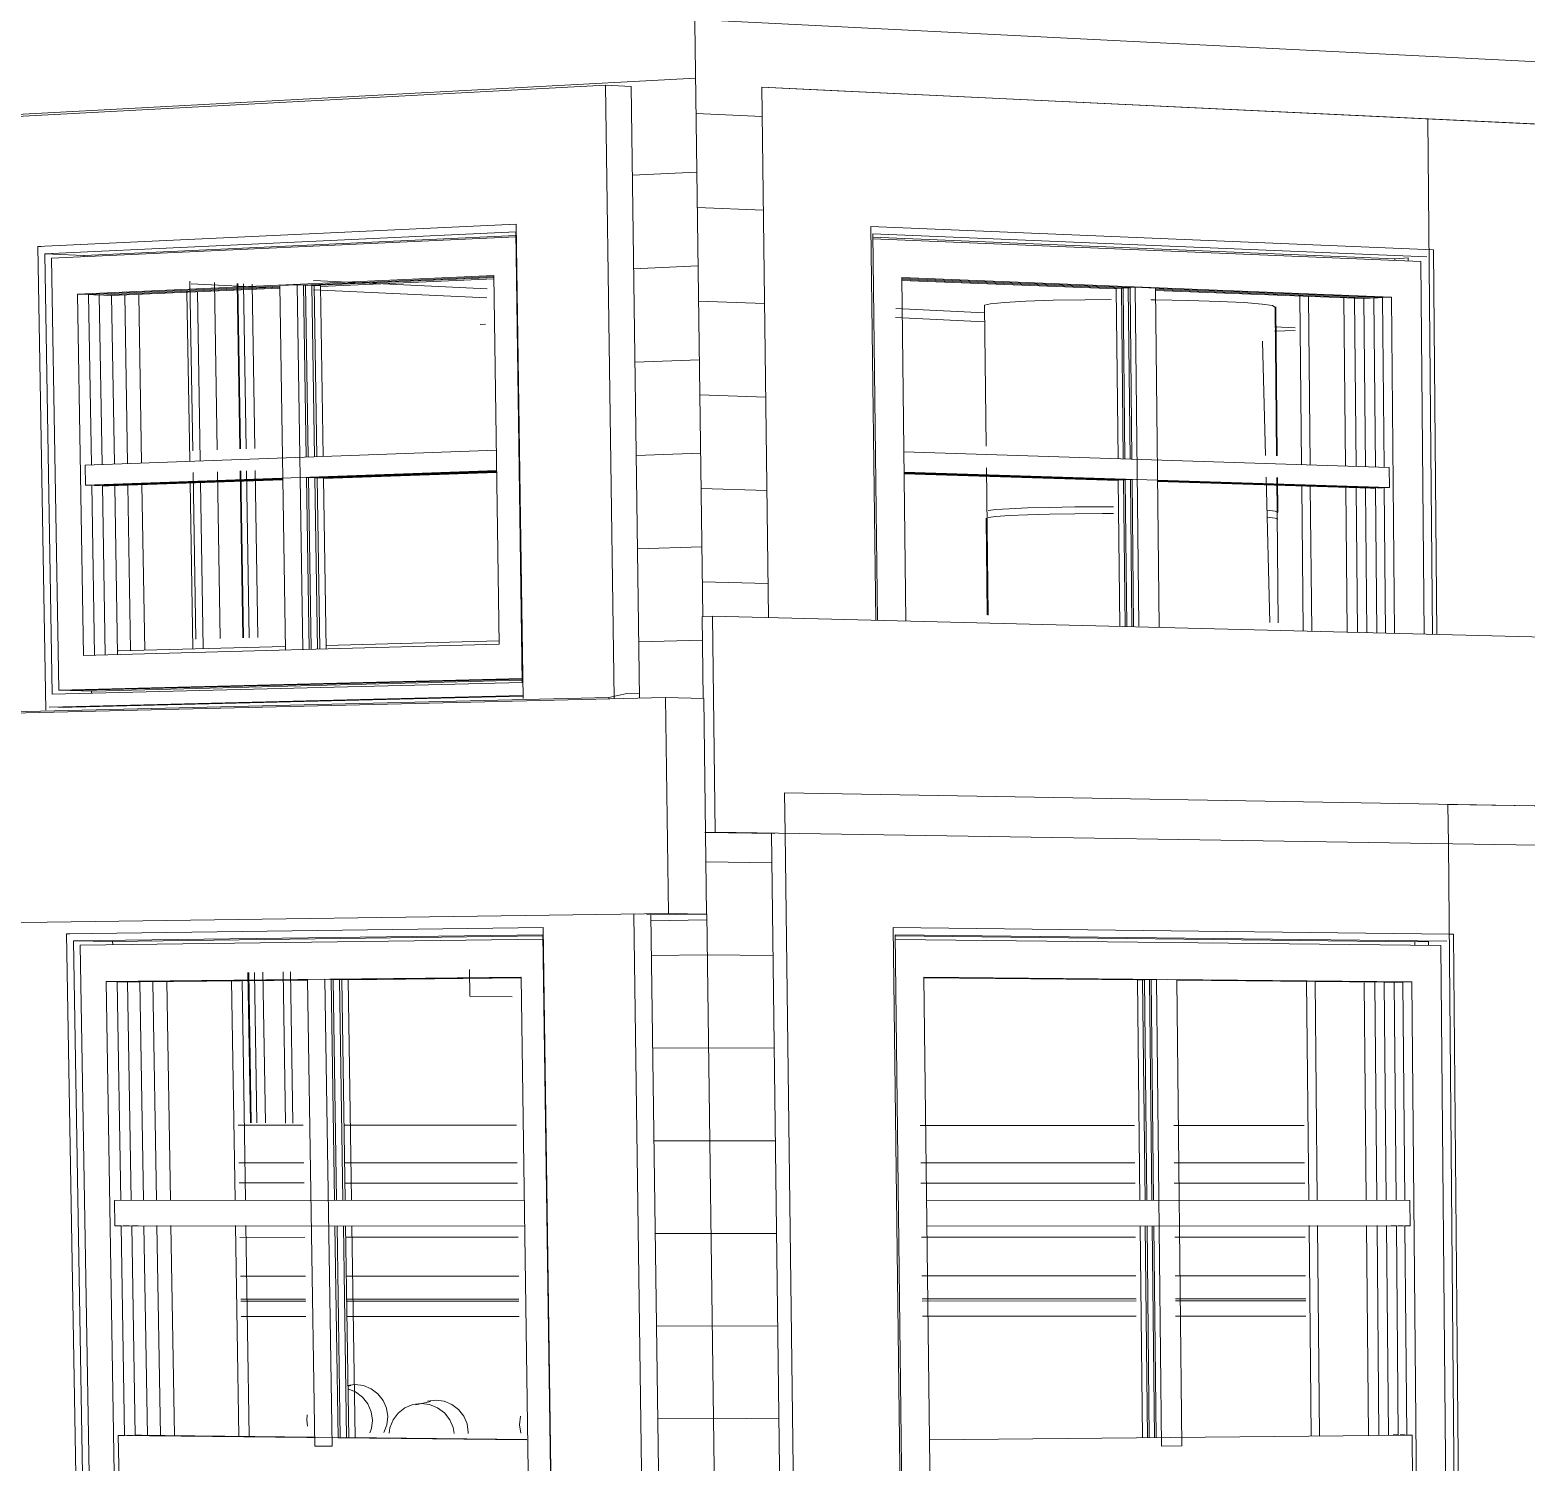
# Model space of a CAD drawing. Header units: inches. Extents: x 205 to 211, y -138 to -29.
# Drawn here: x 206.9374 to 207.0292, y -137.566 to -137.4782 of the extents above; entities that cross this region are included whole.
import ezdxf

# ---------------------------------------------------------------- set-up
doc = ezdxf.new("R2010")
doc.units = ezdxf.units.IN
doc.header["$MEASUREMENT"] = 0
for name, color, linetype, lineweight in [('A-CLNG', 13, 'Continuous', 13), ('A-GENM', 13, 'Continuous', 9), ('A-GLAZ', 151, 'Continuous', 13), ('A-WALL', 113, 'Continuous', 13), ('A-WALL-PATT', 111, 'Continuous', 13), ('M-HVAC-CDFF', 50, 'Continuous', 9), ('Q-CASE', 31, 'Continuous', 9), ('Q-SPCQ', 91, 'Continuous', 9), ('S-BEAM', 12, 'Continuous', 9)]:
    doc.layers.add(name, color=color, linetype=linetype, lineweight=lineweight)

# ---------------------------------------------------------------- blocks, each defined once
blk = doc.blocks.new('FP_75-Looking SouthWest')
at = {"layer": 'A-WALL-PATT', "lineweight": 9}
for p, q in [((-72.370383, -137.488995), (-72.22294, -137.481145)), ((-72.226823, -137.487097), (-72.222864, -137.486904)), ((-72.226745, -137.492832), (-72.222787, -137.492656)), ((-72.226667, -137.498561), (-72.222711, -137.498403)), ((-72.226589, -137.504284), (-72.222635, -137.504144)), ((-72.226511, -137.510001), (-72.222559, -137.509878)), ((-72.226433, -137.515712), (-72.222522, -137.515608)), ((-72.225679, -137.532801), (-72.222255, -137.532755))]:
    blk.add_line(p, q, dxfattribs=at)
blk = doc.blocks.new('FP_76-Looking SouthWest')
at = {"layer": 'A-WALL-PATT', "lineweight": 9}
for p, q in [((-72.223141, -137.465998), (-72.216158, -137.466404)), ((-72.223065, -137.471773), (-72.216085, -137.472151)), ((-72.222988, -137.477542), (-72.216013, -137.477893)), ((-72.222912, -137.483305), (-72.218858, -137.483492)), ((-72.222835, -137.489062), (-72.218784, -137.489233)), ((-72.222759, -137.494812), (-72.21871, -137.494967)), ((-72.222682, -137.500557), (-72.218636, -137.500696)), ((-72.222606, -137.506295), (-72.218562, -137.506418)), ((-72.22253, -137.512027), (-72.218489, -137.512134)), ((-72.222302, -137.529187), (-72.218268, -137.529246))]:
    blk.add_line(p, q, dxfattribs=at)
blk = doc.blocks.new('FP_77-Looking SouthWest')
at = {"layer": 'A-WALL-PATT', "lineweight": 9}
for p, q in [((-72.22565, -137.534935), (-72.222227, -137.534894)), ((-72.225573, -137.540622), (-72.222151, -137.540596)), ((-72.225496, -137.546302), (-72.222075, -137.546292)), ((-72.225419, -137.551977), (-72.222, -137.551981)), ((-72.225342, -137.557645), (-72.221924, -137.557664)), ((-72.225265, -137.563308), (-72.221849, -137.563342)), ((-72.225188, -137.568964), (-72.221773, -137.569013)), ((-72.225111, -137.574615), (-72.221698, -137.574679)), ((-72.225034, -137.580259), (-72.221623, -137.580338)), ((-72.224957, -137.585898), (-72.221548, -137.585991)), ((-72.224881, -137.59153), (-72.221473, -137.591638)), ((-72.224804, -137.597157), (-72.221398, -137.59728)), ((-72.224728, -137.602778), (-72.221323, -137.602915)), ((-72.224651, -137.608392), (-72.221248, -137.608545)), ((-72.224575, -137.614001), (-72.221174, -137.614168)), ((-72.224499, -137.619604), (-72.221099, -137.619785)), ((-72.224423, -137.625201), (-72.221025, -137.625397))]:
    blk.add_line(p, q, dxfattribs=at)
blk = doc.blocks.new('FP_78-Looking SouthWest')
at = {"layer": 'A-WALL-PATT', "lineweight": 9}
for p, q in [((-72.222226, -137.534894), (-72.218194, -137.534937)), ((-72.222151, -137.540596), (-72.218121, -137.540623)), ((-72.222075, -137.546292), (-72.218048, -137.546303)), ((-72.221999, -137.551981), (-72.217974, -137.551976)), ((-72.221924, -137.557664), (-72.217901, -137.557644)), ((-72.221849, -137.563342), (-72.217828, -137.563306)), ((-72.221773, -137.569013), (-72.217755, -137.568961)), ((-72.221698, -137.574679), (-72.217682, -137.574611)), ((-72.221623, -137.580338), (-72.21761, -137.580255)), ((-72.221548, -137.585991), (-72.217537, -137.585892)), ((-72.221473, -137.591638), (-72.217464, -137.591524)), ((-72.221398, -137.59728), (-72.217392, -137.59715)), ((-72.221323, -137.602915), (-72.217319, -137.60277)), ((-72.221248, -137.608545), (-72.217247, -137.608384)), ((-72.221174, -137.614168), (-72.217174, -137.613992)), ((-72.221099, -137.619785), (-72.217102, -137.619594)), ((-72.221024, -137.625397), (-72.21703, -137.62519))]:
    blk.add_line(p, q, dxfattribs=at)
blk = doc.blocks.new('FP_85-Looking SouthWest')
at = {"layer": 'A-WALL-PATT', "lineweight": 9}
blk.add_line((-72.216013, -137.477893), (-72.01776, -137.487853), dxfattribs=at)
blk = doc.blocks.new('FP_92-Looking SouthWest')
at = {"layer": 'M-HVAC-CDFF'}
for p, q in [((-72.205124, -137.503701), (-72.205224, -137.495091)), ((-72.205003, -137.51406), (-72.205108, -137.505036)), ((-72.204525, -137.507591), (-72.205003, -137.50765)), ((-72.20452, -137.508012), (-72.204998, -137.50807)), ((-72.203708, -137.507537), (-72.204525, -137.507591)), ((-72.203703, -137.507959), (-72.20452, -137.508012)), ((-72.202584, -137.507491), (-72.203708, -137.507537)), ((-72.202579, -137.507914), (-72.203703, -137.507959)), ((-72.205055, -137.514054), (-72.205124, -137.508121))]:
    blk.add_line(p, q, dxfattribs=at)
blk = doc.blocks.new('FP_93-Looking SouthWest')
at = {"layer": 'M-HVAC-CDFF'}
for p, q in [((-72.187399, -137.49517), (-72.187308, -137.504303)), ((-72.187264, -137.5043), (-72.187355, -137.495159)), ((-72.187295, -137.505622), (-72.187206, -137.514532)), ((-72.18723, -137.507758), (-72.187251, -137.505619)), ((-72.201232, -137.507456), (-72.202584, -137.507491)), ((-72.201228, -137.507879), (-72.202579, -137.507914)), ((-72.199683, -137.507432), (-72.201232, -137.507456)), ((-72.199679, -137.507855), (-72.201228, -137.507879)), ((-72.197997, -137.507419), (-72.199683, -137.507432)), ((-72.197992, -137.507842), (-72.199679, -137.507855)), ((-72.197317, -137.507419), (-72.197997, -137.507419)), ((-72.197312, -137.507842), (-72.197992, -137.507842)), ((-72.187401, -137.5077), (-72.187912, -137.507639)), ((-72.187397, -137.50812), (-72.187907, -137.50806)), ((-72.187229, -137.507762), (-72.187401, -137.5077)), ((-72.187225, -137.508181), (-72.187397, -137.50812))]:
    blk.add_line(p, q, dxfattribs=at)

msp = doc.modelspace()

# ---------------------------------------------------------------- linework, layer by layer
at = {"layer": 'A-CLNG'}
for p, q in [((206.954795, -137.493543), (206.965441, -137.494057)), ((206.990506, -137.495266), (206.995947, -137.495528)), ((207.013738, -137.496387), (207.015009, -137.496448))]:
    msp.add_line(p, q, dxfattribs=at)
at = {"layer": 'A-GENM'}
for p, q in [((206.956912, -137.561332), (206.957078, -137.5613)), ((206.954414, -137.563094), (206.95439, -137.563431)), ((206.961069, -137.562476), (206.961964, -137.562271)), ((206.95439, -137.563431), (206.954429, -137.563792)), ((206.967492, -137.563186), (206.967431, -137.563703)), ((206.967431, -137.563703), (206.967507, -137.564221)), ((206.96429, -137.564162), (206.964289, -137.564241))]:
    msp.add_line(p, q, dxfattribs=at)
for points in [[(206.956859, -137.5613, 0), (206.957343, -137.561239, 0), (206.957855, -137.561306, 0), (206.958335, -137.561502, 0), (206.958748, -137.561815, 0), (206.959068, -137.562222, 0), (206.959273, -137.562697, 0), (206.959348, -137.563206, 0)], [(206.958407, -137.563427, 0), (206.958331, -137.562909, 0), (206.958123, -137.562426, 0), (206.957797, -137.562012, 0), (206.957376, -137.561694, 0), (206.956894, -137.561495, 0)], [(206.961778, -137.562263, 0), (206.962288, -137.562196, 0), (206.9628, -137.562262, 0), (206.963278, -137.562458, 0), (206.963692, -137.562771, 0), (206.964011, -137.563178, 0), (206.964215, -137.563653, 0), (206.96429, -137.564162, 0)], [(206.963427, -137.56425, 0), (206.963359, -137.563881, 0), (206.963151, -137.563399, 0), (206.962826, -137.562984, 0), (206.962406, -137.562667, 0), (206.961919, -137.562467, 0), (206.961398, -137.562399, 0), (206.96088, -137.562468, 0), (206.960398, -137.562668, 0), (206.959987, -137.562987, 0), (206.959675, -137.563402, 0), (206.959481, -137.563885, 0), (206.959427, -137.564212, 0)], [(206.958259, -137.564211, 0), (206.958347, -137.563946, 0), (206.958407, -137.563427, 0)], [(206.959348, -137.563206, 0), (206.959288, -137.563716, 0), (206.959099, -137.564189, 0)]]:
    msp.add_polyline3d(points, dxfattribs=at)
at = {"layer": 'A-GLAZ', "lineweight": 9}
for p, q in [((206.972707, -137.481563), (206.93246, -137.483702)), ((206.972707, -137.481563), (206.974274, -137.481656)), ((206.973226, -137.519181), (206.972707, -137.481563)), ((206.974274, -137.481656), (206.974785, -137.519137)), ((206.985206, -137.481836), (206.982288, -137.481697)), ((206.982288, -137.481697), (206.982707, -137.51422)), ((207.029635, -137.483947), (206.985207, -137.481836)), ((207.067889, -137.485764), (207.02314, -137.483638)), ((207.02314, -137.483638), (207.023427, -137.515239)), ((206.937896, -137.491465), (206.96723, -137.490094)), ((206.938318, -137.491902), (206.967204, -137.490562)), ((206.967204, -137.490562), (206.967599, -137.518198)), ((206.96723, -137.490094), (206.967646, -137.519177)), ((206.989278, -137.514385), (206.988981, -137.490226)), ((206.988981, -137.490226), (207.023484, -137.491668)), ((206.93838, -137.519884), (206.937896, -137.491465)), ((206.938092, -137.491475), (206.937896, -137.491465)), ((206.967212, -137.490861), (206.938736, -137.492175)), ((206.967203, -137.490797), (206.940733, -137.49202)), ((207.021104, -137.492215), (206.98909, -137.490891)), ((207.022706, -137.492374), (206.989095, -137.490986)), ((206.989389, -137.514387), (206.989098, -137.490693)), ((206.989098, -137.490693), (207.023072, -137.492102)), ((206.938777, -137.518917), (206.938318, -137.491902)), ((206.938318, -137.491902), (206.940733, -137.49202)), ((206.938736, -137.492175), (206.939185, -137.518664)), ((206.940733, -137.49202), (206.940734, -137.492073)), ((207.021104, -137.492215), (207.021939, -137.492167)), ((207.021105, -137.4923), (207.021104, -137.492215)), ((207.021939, -137.492166), (207.021941, -137.492338)), ((207.022915, -137.515224), (207.022706, -137.492374)), ((207.023484, -137.491668), (207.023698, -137.515245)), ((206.940321, -137.494377), (206.965862, -137.493244)), ((206.965865, -137.493308), (206.954177, -137.493826)), ((206.965865, -137.493308), (206.954177, -137.493826)), ((206.954177, -137.493826), (206.965865, -137.493308)), ((206.954698, -137.493863), (206.965867, -137.493368)), ((206.965862, -137.493244), (206.966188, -137.515853)), ((207.004872, -137.493981), (206.990868, -137.493426)), ((207.004872, -137.493981), (206.990868, -137.493426)), ((206.990868, -137.493426), (207.004872, -137.493981)), ((206.991128, -137.514429), (206.990873, -137.493373)), ((206.990873, -137.493373), (207.02091, -137.494564)), ((206.95272, -137.49389), (206.941002, -137.494409)), ((206.95272, -137.49389), (206.941002, -137.494409)), ((206.941002, -137.494409), (206.95272, -137.49389)), ((206.941656, -137.49444), (206.952718, -137.49395)), ((206.952717, -137.49402), (206.942409, -137.494475)), ((206.947036, -137.494245), (206.947203, -137.504605)), ((206.947203, -137.504605), (206.947036, -137.494245)), ((206.947218, -137.493593), (206.947387, -137.503986)), ((206.94768, -137.494213), (206.947847, -137.504579)), ((206.948891, -137.503927), (206.948726, -137.493665)), ((206.951188, -137.503841), (206.951029, -137.493781)), ((206.965857, -137.493439), (206.955219, -137.493909)), ((206.990863, -137.493477), (207.004449, -137.494015)), ((207.004025, -137.494057), (206.99087, -137.493537)), ((207.01921, -137.494658), (207.006439, -137.494153)), ((207.020355, -137.494595), (207.00644, -137.494043)), ((207.020355, -137.494595), (207.00644, -137.494043)), ((207.00644, -137.494043), (207.020355, -137.494595)), ((207.00644, -137.494094), (207.019823, -137.494624)), ((206.940693, -137.516535), (206.940321, -137.494377)), ((206.941002, -137.494409), (206.940321, -137.494377)), ((206.941002, -137.494409), (206.941177, -137.504852)), ((206.941656, -137.49444), (206.941002, -137.494409)), ((206.941002, -137.494409), (206.941177, -137.504852)), ((206.941177, -137.504852), (206.941002, -137.494409)), ((206.941002, -137.494409), (206.942409, -137.494475)), ((206.94183, -137.504826), (206.941656, -137.49444)), ((206.942409, -137.494475), (206.942581, -137.504796)), ((206.943217, -137.494435), (206.943388, -137.504762)), ((206.944082, -137.494439), (206.944252, -137.504727)), ((207.015391, -137.504818), (207.015289, -137.49448)), ((207.015916, -137.504837), (207.015815, -137.494503)), ((207.015815, -137.494503), (207.015916, -137.504837)), ((207.018089, -137.50492), (207.01799, -137.494618)), ((207.018732, -137.504944), (207.018633, -137.494631)), ((207.01921, -137.494658), (207.020355, -137.494595)), ((207.019308, -137.504966), (207.01921, -137.494658)), ((207.020355, -137.494595), (207.019823, -137.494624)), ((207.019823, -137.494624), (207.019921, -137.504989)), ((207.020355, -137.494595), (207.02091, -137.494564)), ((207.020453, -137.505008), (207.020355, -137.494595)), ((207.020453, -137.505008), (207.020355, -137.494595)), ((207.020355, -137.494595), (207.020453, -137.505008)), ((207.02091, -137.494564), (207.021102, -137.515179)), ((206.947408, -137.505329), (206.947574, -137.515543)), ((206.949076, -137.515497), (206.948912, -137.505271)), ((206.951372, -137.515432), (206.95121, -137.505188)), ((206.941198, -137.506074), (206.941373, -137.516515)), ((206.941198, -137.506074), (206.941373, -137.516515)), ((206.941373, -137.516515), (206.941198, -137.506074)), ((206.942024, -137.516494), (206.941851, -137.506088)), ((206.942603, -137.506156), (206.942775, -137.516471)), ((206.94341, -137.506096), (206.943578, -137.516238)), ((206.944273, -137.506061), (206.944441, -137.51621)), ((206.947225, -137.505942), (206.94739, -137.516116)), ((206.94739, -137.516116), (206.947225, -137.505942)), ((206.947868, -137.505917), (206.948033, -137.516096)), ((207.015491, -137.515011), (207.015404, -137.506133)), ((207.016016, -137.515026), (207.015929, -137.506151)), ((207.015929, -137.506151), (207.016016, -137.515026)), ((207.018187, -137.515092), (207.018102, -137.506232)), ((207.018829, -137.515112), (207.018744, -137.506255)), ((207.019933, -137.50624), (207.020017, -137.515147)), ((207.020548, -137.515163), (207.020464, -137.506225)), ((207.020548, -137.515163), (207.020464, -137.506225)), ((207.020464, -137.506225), (207.020548, -137.515163)), ((207.019404, -137.51513), (207.01932, -137.5063)), ((206.966188, -137.515853), (206.940693, -137.516535)), ((206.942772, -137.516326), (206.942818, -137.516261)), ((206.942818, -137.516261), (206.95306, -137.515985)), ((206.955558, -137.515918), (206.966177, -137.515631)), ((206.967599, -137.518198), (206.938777, -137.518917)), ((206.939185, -137.518664), (206.967595, -137.51795)), ((206.967593, -137.517986), (206.939865, -137.518682)), ((206.939865, -137.518682), (206.967593, -137.517986)), ((206.967589, -137.51806), (206.941268, -137.518719)), ((206.935495, -137.520014), (206.972899, -137.519112)), ((206.938573, -137.519705), (206.967643, -137.518998)), ((206.967641, -137.519028), (206.93916, -137.51972)), ((206.939865, -137.518682), (206.939185, -137.518664)), ((206.941268, -137.518719), (206.939865, -137.518682)), ((206.941182, -137.518721), (206.941184, -137.518847)), ((206.974003, -137.518874), (206.972899, -137.519112)), ((206.972899, -137.519112), (206.9729, -137.51919)), ((206.974782, -137.518895), (206.974003, -137.518874)), ((206.974785, -137.519137), (206.974782, -137.518895)), ((206.983719, -137.527446), (206.983687, -137.524951)), ((207.030843, -137.525781), (206.983687, -137.524951)), ((207.024396, -137.528091), (207.024374, -137.525667)), ((207.06895, -137.526451), (207.024374, -137.525667)), ((206.985045, -137.630848), (206.983719, -137.527446)), ((207.025303, -137.628601), (207.024396, -137.528091)), ((206.974448, -137.532429), (206.975797, -137.630864)), ((206.939655, -137.533603), (206.968887, -137.533215)), ((206.941268, -137.62872), (206.939655, -137.533603)), ((206.939851, -137.533606), (206.939655, -137.533603)), ((206.940075, -137.534037), (206.96886, -137.533665)), ((206.968853, -137.53373), (206.942476, -137.53407)), ((206.96886, -137.533665), (206.970237, -137.630518)), ((206.968887, -137.533215), (206.97027, -137.630521)), ((206.99154, -137.630486), (206.990352, -137.533223)), ((206.990352, -137.533223), (207.024444, -137.533629)), ((207.022341, -137.534096), (206.990462, -137.533728)), ((206.990468, -137.533672), (207.024305, -137.534065)), ((206.991649, -137.630458), (206.990468, -137.533672)), ((207.024446, -137.533629), (207.024716, -137.533632)), ((207.024716, -137.533632), (207.025571, -137.628586)), ((206.941677, -137.628746), (206.940075, -137.534037)), ((206.940075, -137.534037), (206.942476, -137.53407)), ((206.968864, -137.533939), (206.940491, -137.534299)), ((206.940491, -137.534299), (206.942084, -137.628705)), ((206.942476, -137.53407), (206.942479, -137.534267)), ((207.02394, -137.534327), (206.990469, -137.533944)), ((207.022341, -137.534096), (207.023175, -137.534083)), ((207.022343, -137.534302), (207.022341, -137.534096)), ((207.023174, -137.534048), (207.023177, -137.534315)), ((207.024796, -137.628629), (207.02394, -137.534327)), ((206.94207, -137.536533), (206.967522, -137.536255)), ((206.943614, -137.6288), (206.94207, -137.536533)), ((206.942748, -137.536541), (206.94207, -137.536533)), ((206.954426, -137.536414), (206.942748, -137.536541)), ((206.954426, -137.536414), (206.942748, -137.536541)), ((206.942748, -137.536541), (206.954426, -137.536414)), ((206.942748, -137.536541), (206.942971, -137.549947)), ((206.943397, -137.536549), (206.942748, -137.536541)), ((206.942748, -137.536541), (206.942971, -137.549947)), ((206.942971, -137.549947), (206.942748, -137.536541)), ((206.942748, -137.536541), (206.944146, -137.536557)), ((206.943397, -137.536549), (206.954423, -137.536428)), ((206.94362, -137.549945), (206.943397, -137.536549)), ((206.954421, -137.536445), (206.944146, -137.536557)), ((206.944146, -137.536557), (206.944367, -137.549942)), ((206.945809, -137.536532), (206.946028, -137.549935)), ((206.949772, -137.536473), (206.949987, -137.54992)), ((206.949987, -137.54992), (206.949772, -137.536473)), ((206.950411, -137.536464), (206.950626, -137.549917)), ((206.950924, -137.545203), (206.950777, -137.535971)), ((206.951843, -137.545203), (206.951697, -137.53596)), ((206.952939, -137.535945), (206.953085, -137.545205)), ((206.953085, -137.545205), (206.952939, -137.535945)), ((206.953384, -137.53594), (206.953529, -137.545206)), ((206.96752, -137.536271), (206.955876, -137.536398)), ((206.96752, -137.536271), (206.955876, -137.536398)), ((206.955876, -137.536398), (206.96752, -137.536271)), ((206.956395, -137.536407), (206.967518, -137.536286)), ((206.967516, -137.536303), (206.956912, -137.536418)), ((206.967522, -137.536255), (206.968872, -137.630367)), ((207.00533, -137.536431), (206.992229, -137.536303)), ((206.992231, -137.536288), (207.005647, -137.536419)), ((207.006176, -137.536412), (206.992233, -137.536275)), ((207.006176, -137.536412), (206.992233, -137.536275)), ((206.992233, -137.536275), (207.006176, -137.536412)), ((206.993368, -137.630383), (206.992235, -137.536262)), ((206.992235, -137.536262), (207.022151, -137.536556)), ((207.005648, -137.536419), (207.005753, -137.53642)), ((207.020454, -137.536579), (207.007736, -137.536454)), ((207.007737, -137.53644), (207.021066, -137.53657)), ((207.021597, -137.536563), (207.007738, -137.536427)), ((207.021597, -137.536563), (207.007738, -137.536427)), ((207.007738, -137.536427), (207.021597, -137.536563)), ((207.015835, -137.549923), (207.015703, -137.536511)), ((207.016358, -137.549925), (207.016227, -137.536518)), ((207.016227, -137.536518), (207.016358, -137.549925)), ((207.020454, -137.536579), (207.021597, -137.536563)), ((207.021597, -137.536563), (207.021066, -137.53657)), ((207.022151, -137.536556), (207.021597, -137.536563)), ((207.021722, -137.549948), (207.021597, -137.536563)), ((207.021722, -137.549948), (207.021597, -137.536563)), ((207.021597, -137.536563), (207.021722, -137.549948)), ((207.022151, -137.536556), (207.023003, -137.628729)), ((206.94495, -137.536572), (206.94517, -137.549939)), ((207.019364, -137.549938), (207.019237, -137.536606)), ((207.020005, -137.549941), (207.019879, -137.536593)), ((207.02058, -137.549944), (207.020454, -137.536579)), ((207.021066, -137.53657), (207.021191, -137.549946)), ((206.942997, -137.551503), (206.943211, -137.564364)), ((206.942997, -137.551503), (206.943211, -137.564364)), ((206.943211, -137.564364), (206.942997, -137.551503)), ((206.943859, -137.564359), (206.943646, -137.551502)), ((206.944393, -137.551501), (206.944605, -137.564355)), ((206.945196, -137.551499), (206.945407, -137.564361)), ((206.946054, -137.551496), (206.946265, -137.564368)), ((206.950012, -137.551486), (206.950219, -137.564399)), ((206.950219, -137.564399), (206.950012, -137.551486)), ((206.950651, -137.551484), (206.950857, -137.564404)), ((207.015977, -137.564361), (207.01585, -137.551484)), ((207.0165, -137.564357), (207.016373, -137.551485)), ((207.016373, -137.551485), (207.0165, -137.564357)), ((207.019501, -137.564338), (207.019379, -137.551495)), ((207.020141, -137.564334), (207.02002, -137.551497)), ((207.020715, -137.564331), (207.020594, -137.551499)), ((207.021206, -137.5515), (207.021326, -137.564335)), ((207.021855, -137.56434), (207.021736, -137.551501)), ((207.021855, -137.56434), (207.021736, -137.551501)), ((207.021736, -137.551501), (207.021855, -137.56434))]:
    msp.add_line(p, q, dxfattribs=at)
at = {"layer": 'A-GLAZ'}
for p, q in [((206.950267, -137.503876), (206.950105, -137.493736)), ((206.950316, -137.503874), (206.950155, -137.493738)), ((206.950511, -137.493756), (206.950671, -137.503861)), ((206.953785, -137.493807), (206.952721, -137.493854)), ((206.952721, -137.493854), (206.953071, -137.516203)), ((206.954133, -137.516174), (206.953785, -137.493807)), ((206.953785, -137.493807), (206.954177, -137.493826)), ((206.954307, -137.493832), (206.954176, -137.493838)), ((206.954177, -137.493826), (206.954341, -137.504378)), ((206.954471, -137.504373), (206.954307, -137.493832)), ((206.954307, -137.493832), (206.954699, -137.493851)), ((206.954829, -137.493857), (206.954698, -137.493863)), ((206.954699, -137.493851), (206.954861, -137.504357)), ((206.954991, -137.504352), (206.954829, -137.493857)), ((206.954829, -137.493857), (206.95522, -137.493876)), ((206.95522, -137.493876), (206.955381, -137.504336)), ((207.004026, -137.494029), (207.004343, -137.494011)), ((207.00414, -137.504479), (207.004026, -137.494029)), ((207.004449, -137.494015), (207.004343, -137.494011)), ((207.004343, -137.494011), (207.004457, -137.50449)), ((207.004449, -137.494005), (207.004766, -137.493987)), ((207.004563, -137.504494), (207.004449, -137.494005)), ((207.004872, -137.493991), (207.004766, -137.493987)), ((207.004766, -137.493987), (207.00488, -137.504506)), ((207.004872, -137.493981), (207.00519, -137.493963)), ((207.004986, -137.504509), (207.004872, -137.493981)), ((207.006441, -137.494013), (207.00519, -137.493963)), ((207.00519, -137.493963), (207.005414, -137.514739)), ((207.006663, -137.514817), (207.006441, -137.494013)), ((206.966016, -137.503959), (206.940786, -137.504868)), ((207.020772, -137.50502), (206.991002, -137.50406)), ((206.940786, -137.504868), (206.940807, -137.506089)), ((206.940807, -137.506089), (206.966034, -137.505205)), ((206.950451, -137.515459), (206.950288, -137.505222)), ((206.9505, -137.515458), (206.950337, -137.50522)), ((206.950693, -137.505208), (206.950855, -137.515448)), ((206.966033, -137.505234), (206.95436, -137.505643)), ((206.95436, -137.505652), (206.966032, -137.505243)), ((206.966031, -137.505272), (206.954881, -137.505662)), ((206.954881, -137.505672), (206.966031, -137.505282)), ((206.96603, -137.50531), (206.955402, -137.505682)), ((207.004577, -137.505784), (206.991015, -137.50536)), ((207.004999, -137.505766), (206.991016, -137.505327)), ((206.991016, -137.505335), (207.004999, -137.505774)), ((206.991017, -137.505303), (207.020783, -137.506236)), ((207.020783, -137.506236), (207.020772, -137.50502)), ((206.941198, -137.506104), (206.940807, -137.506089)), ((206.952905, -137.505694), (206.941198, -137.506104)), ((206.941329, -137.506109), (206.952905, -137.505703)), ((206.94172, -137.506123), (206.941329, -137.506109)), ((206.952904, -137.505732), (206.94172, -137.506123)), ((206.94185, -137.506128), (206.952903, -137.505741)), ((206.942241, -137.506142), (206.94185, -137.506128)), ((206.952902, -137.50577), (206.942241, -137.506142)), ((206.95436, -137.505612), (206.954524, -137.516162)), ((206.954654, -137.516158), (206.95449, -137.505607)), ((206.954881, -137.505632), (206.955044, -137.516146)), ((206.955174, -137.516142), (206.955011, -137.505627)), ((206.955402, -137.505652), (206.955564, -137.51613)), ((206.991015, -137.505368), (207.004576, -137.505792)), ((207.004154, -137.505803), (206.991015, -137.505392)), ((207.004251, -137.514736), (207.004154, -137.505778)), ((207.004471, -137.505755), (207.004568, -137.514737)), ((207.004674, -137.514737), (207.004576, -137.505759)), ((207.004893, -137.505736), (207.004991, -137.514738)), ((207.005096, -137.514738), (207.004999, -137.50574)), ((207.019616, -137.506287), (207.006564, -137.505879)), ((207.02004, -137.506269), (207.006565, -137.505847)), ((207.006565, -137.505855), (207.019934, -137.506273)), ((207.020465, -137.50625), (207.006566, -137.505815)), ((207.006566, -137.505823), (207.020358, -137.506255)), ((207.019934, -137.506273), (207.019616, -137.506287)), ((207.020358, -137.506255), (207.02004, -137.506269)), ((207.020783, -137.506236), (207.020465, -137.50625)), ((206.950924, -137.545203), (206.950777, -137.535971)), ((206.950973, -137.545203), (206.950827, -137.535971)), ((206.951181, -137.535967), (206.951328, -137.545203)), ((206.954427, -137.536405), (206.954872, -137.565016)), ((206.95593, -137.565029), (206.955487, -137.536393)), ((206.955487, -137.536393), (206.955876, -137.536398)), ((206.955876, -137.536398), (206.956086, -137.549943)), ((206.956006, -137.536399), (206.955876, -137.536401)), ((206.956215, -137.549942), (206.956006, -137.536399)), ((206.956006, -137.536399), (206.956395, -137.536404)), ((206.956395, -137.536404), (206.956603, -137.549941)), ((206.956525, -137.536406), (206.956395, -137.536407)), ((206.956733, -137.549941), (206.956525, -137.536406)), ((206.956525, -137.536406), (206.956913, -137.53641)), ((206.956913, -137.53641), (206.957121, -137.549939)), ((207.005331, -137.536424), (207.005648, -137.536419)), ((207.005477, -137.549941), (207.005331, -137.536424)), ((207.005648, -137.536419), (207.005793, -137.549942)), ((207.005753, -137.53642), (207.005648, -137.536419)), ((207.005753, -137.536418), (207.00607, -137.536414)), ((207.005899, -137.549942), (207.005753, -137.536418)), ((207.00607, -137.536414), (207.006215, -137.549943)), ((207.006175, -137.536415), (207.00607, -137.536414)), ((207.006176, -137.536412), (207.006493, -137.536408)), ((207.006321, -137.549944), (207.006176, -137.536412)), ((207.006493, -137.536408), (207.006799, -137.565013)), ((207.008042, -137.565), (207.007739, -137.53642)), ((206.967717, -137.549941), (206.942582, -137.549948)), ((206.942582, -137.549948), (206.942608, -137.551504)), ((207.02204, -137.549949), (206.992399, -137.549941)), ((207.022054, -137.551502), (207.02204, -137.549949)), ((206.942997, -137.551503), (206.942608, -137.551504)), ((206.942608, -137.551504), (206.96774, -137.551527)), ((206.943515, -137.551503), (206.943127, -137.551503)), ((206.944033, -137.551502), (206.943645, -137.551503)), ((206.95611, -137.551515), (206.95631, -137.564509)), ((206.95644, -137.56451), (206.956239, -137.551515)), ((206.956628, -137.551514), (206.956827, -137.564503)), ((206.956957, -137.564504), (206.956757, -137.551514)), ((206.957145, -137.551514), (206.957344, -137.564497)), ((206.992418, -137.551526), (207.022054, -137.551502)), ((207.005635, -137.564482), (207.005494, -137.551513)), ((207.00581, -137.551513), (207.00595, -137.564488)), ((207.006056, -137.564488), (207.005916, -137.551513)), ((207.006232, -137.551513), (207.006372, -137.564494)), ((207.006477, -137.564494), (207.006338, -137.551514)), ((207.021206, -137.551501), (207.020889, -137.5515)), ((207.02163, -137.551501), (207.021312, -137.551501)), ((207.022054, -137.551502), (207.021736, -137.551501)), ((206.943211, -137.564356), (206.942823, -137.564361)), ((206.967886, -137.564639), (206.942823, -137.564361)), ((206.942823, -137.564361), (206.942869, -137.567118)), ((206.943729, -137.56435), (206.943341, -137.564355)), ((206.954862, -137.564482), (206.943341, -137.564355)), ((206.944246, -137.564344), (206.943858, -137.564349)), ((206.95486, -137.56447), (206.943858, -137.564349)), ((206.967885, -137.564627), (206.95631, -137.564498)), ((206.967883, -137.564615), (206.956827, -137.564492)), ((207.022173, -137.564338), (206.992576, -137.564633)), ((207.006799, -137.565013), (207.008042, -137.565)), ((207.021326, -137.564327), (207.021009, -137.564322)), ((207.02175, -137.564332), (207.021432, -137.564328)), ((207.022173, -137.564338), (207.021855, -137.564334)), ((207.022199, -137.567091), (207.022173, -137.564338)), ((206.954872, -137.565016), (206.95593, -137.565029))]:
    msp.add_line(p, q, dxfattribs=at)
at = {"layer": 'A-WALL'}
for p, q in [((206.978668, -137.514158), (206.977999, -137.46383)), ((206.982708, -137.51422), (206.982288, -137.481697)), ((206.982288, -137.481697), (207.13844, -137.489116)), ((206.952281, -137.493991), (206.947291, -137.493753)), ((206.965432, -137.49462), (206.954785, -137.494111)), ((206.995942, -137.496077), (206.990499, -137.495817)), ((207.015007, -137.49661), (207.013734, -137.496661)), ((206.978629, -137.514161), (206.97926, -137.514138)), ((206.978696, -137.51917), (206.978629, -137.514161)), ((207.182921, -137.51923), (206.97926, -137.514138)), ((206.97926, -137.514138), (206.979435, -137.527378)), ((206.976386, -137.519107), (206.9353, -137.520096)), ((206.976565, -137.532354), (206.976386, -137.519107)), ((206.976386, -137.519107), (206.978727, -137.519171)), ((206.978727, -137.519171), (206.978903, -137.532391)), ((206.978805, -137.527393), (206.979435, -137.527378)), ((206.979435, -137.527378), (207.183067, -137.530608)), ((206.983089, -137.527461), (206.978836, -137.527393)), ((206.984212, -137.63078), (206.982878, -137.527429)), ((206.935523, -137.532923), (206.976565, -137.532354)), ((206.978903, -137.532391), (206.975226, -137.532441)), ((206.975485, -137.532445), (206.976823, -137.630792)), ((206.978903, -137.532391), (206.976565, -137.532354)), ((206.98022, -137.631003), (206.97891, -137.53239)), ((206.964385, -137.537432), (206.964361, -137.535786)), ((206.966976, -137.53746), (206.964385, -137.537432))]:
    msp.add_line(p, q, dxfattribs=at)
at = {"layer": 'M-HVAC-CDFF'}
for points in [[(206.995942, -137.495086, 0), (206.995951, -137.495068, 0), (206.996308, -137.494973, 0), (206.997166, -137.494887, 0), (206.998476, -137.494815, 0)], [(206.998476, -137.494815, 0), (207.000162, -137.494761, 0), (207.002126, -137.494729, 0), (207.003708, -137.49472, 0)], [(207.00614, -137.494731, 0), (207.006412, -137.494734, 0), (207.00848, -137.494772, 0), (207.010333, -137.49483, 0), (207.011863, -137.494906, 0), (207.01298, -137.494995, 0), (207.013621, -137.49509, 0), (207.013751, -137.495188, 0)]]:
    msp.add_polyline3d(points, dxfattribs=at)
at = {"layer": 'Q-CASE'}
for p, q in [((206.950179, -137.54534), (206.954159, -137.545341)), ((206.95665, -137.545342), (206.967253, -137.545346)), ((206.992007, -137.545355), (207.005142, -137.54536)), ((207.007554, -137.545361), (207.015555, -137.545363)), ((206.954195, -137.547643), (206.950216, -137.547642)), ((206.967286, -137.547645), (206.956685, -137.547643)), ((207.005167, -137.547653), (206.992035, -137.54765)), ((207.015578, -137.547655), (207.007578, -137.547653)), ((206.954212, -137.548883), (206.950234, -137.548883)), ((206.967302, -137.548885), (206.956702, -137.548884)), ((207.005179, -137.548889), (206.992049, -137.548887)), ((207.015589, -137.54889), (207.00759, -137.548889)), ((206.954259, -137.552214), (206.950282, -137.552215)), ((206.967345, -137.552212), (206.956748, -137.552214)), ((207.005212, -137.552207), (206.992085, -137.552209)), ((207.015619, -137.552206), (207.007622, -137.552207)), ((206.954296, -137.554596), (206.950319, -137.554597)), ((206.967379, -137.554592), (206.956785, -137.554595)), ((207.005237, -137.55458), (206.992113, -137.554584)), ((207.015642, -137.554577), (207.007646, -137.554579)), ((206.954313, -137.556002), (206.950336, -137.556004)), ((206.954314, -137.556003), (206.950338, -137.556005)), ((206.954315, -137.556134), (206.950338, -137.556136)), ((206.967394, -137.555997), (206.956801, -137.556001)), ((206.967396, -137.555998), (206.956803, -137.556002)), ((206.967396, -137.556129), (206.956803, -137.556133)), ((207.005249, -137.555981), (206.992126, -137.555986)), ((207.00525, -137.555982), (206.992127, -137.555988)), ((207.00525, -137.556113), (206.992127, -137.556119)), ((207.015652, -137.555977), (207.007658, -137.55598)), ((207.015653, -137.555978), (207.007659, -137.555981)), ((207.015653, -137.556109), (207.007659, -137.556112)), ((206.954328, -137.557075), (206.950352, -137.557077)), ((206.967408, -137.557068), (206.956816, -137.557073)), ((207.005259, -137.55705), (206.992138, -137.557056)), ((207.015662, -137.557045), (207.007668, -137.557049))]:
    msp.add_line(p, q, dxfattribs=at)
at = {"layer": 'Q-SPCQ'}
for p, q in [((207.013007, -137.497271), (207.013184, -137.504284)), ((207.013217, -137.505604), (207.013442, -137.514525))]:
    msp.add_line(p, q, dxfattribs=at)
at = {"layer": 'S-BEAM'}
msp.add_line((206.965336, -137.496226), (206.96502, -137.496239), dxfattribs=at)

# ---------------------------------------------------------------- block references
at = {"layer": 'A-WALL', "lineweight": 9}
for name in ['FP_75-Looking SouthWest', 'FP_76-Looking SouthWest', 'FP_85-Looking SouthWest', 'FP_77-Looking SouthWest', 'FP_78-Looking SouthWest']:
    msp.add_blockref(name, (279.20117, 0), dxfattribs=at)
at = {"layer": 'M-HVAC-CDFF'}
for name in ['FP_92-Looking SouthWest', 'FP_93-Looking SouthWest']:
    msp.add_blockref(name, (279.20117, 0), dxfattribs=at)

doc.saveas('drawing.dxf')
